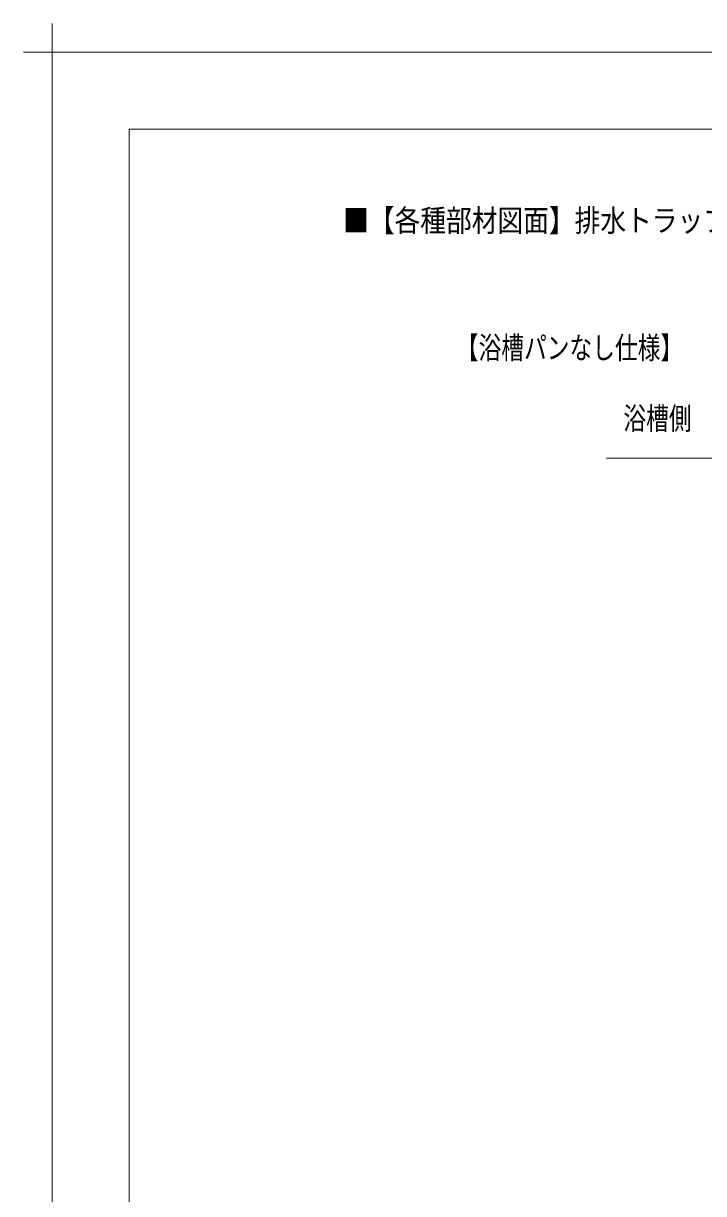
# Model space of a CAD drawing. Units: millimetres on the paper. Extents: x -305 to 305, y -152 to 152.
# Drawn here: x -304.8 to -216.3, y 0 to 152.3 of the extents above; entities that cross this region are included whole.
import ezdxf
from ezdxf.enums import TextEntityAlignment as Align

# ---------------------------------------------------------------- set-up
doc = ezdxf.new("R2010")
doc.units = ezdxf.units.MM
doc.linetypes.add('LONG_CHAIN', pattern=[21, 18, -1, 1, -1])
for name, color, linetype, lineweight in [('0-0_PV', 7, 'Continuous', 9), ('0-1_TV', 7, 'Continuous', 9), ('0-3_1図面枠', 7, 'Continuous', 9), ('0-4_図面枠', 3, 'Continuous', 9), ('0-5_DEFPOINTS', 7, 'Continuous', 9)]:
    doc.layers.add(name, color=color, linetype=linetype, lineweight=lineweight)
doc.styles.add('ＭＳ ゴシック', font='')
doc.styles.get('ＭＳ ゴシック').set_extended_font_data('MS Gothic')

# ---------------------------------------------------------------- blocks, each defined once
blk = doc.blocks.new('グループ-6')
at = {"layer": '0-3_1図面枠'}
for p, q in [((-4200, 2895), (-4200, 3045)), ((-4275, 2970), (-4125, 2970))]:
    blk.add_line(p, q, dxfattribs=at)

msp = doc.modelspace()

# ---------------------------------------------------------------- linework, layer by layer
at = {"layer": '0-1_TV', "linetype": 'LONG_CHAIN'}
msp.add_line((-228.921, 95.683), (-112.5, 95.683), dxfattribs=at)
at = {"layer": '0-4_図面枠'}
msp.add_lwpolyline([(-291.017, -138.498), (108.983, -138.498), (108.983, 138.502), (-291.017, 138.502)], close=True, dxfattribs=at)
at = {"layer": '0-5_DEFPOINTS'}
for p in [(118.983, 148.502), (-301.017, -148.498)]:
    msp.add_line(p, (-301.017, 148.502), dxfattribs=at)

# ---------------------------------------------------------------- block references
at = {"layer": '0-3_1図面枠', "xscale": 0.05, "yscale": 0.05}
msp.add_blockref('グループ-6', (-91.017, 0.002), dxfattribs=at)

# ---------------------------------------------------------------- texts
at = {"layer": '0-0_PV', "style": 'ＭＳ ゴシック'}
for s, height, width, p in [('■【各種部材図面】排水トラップ〔S=1/3〕', 2.886, 0.85, (-263.186, 124.302)), ('【浴槽パンなし仕様】', 2.889, 0.75, (-248.518, 107.737))]:
    msp.add_text(s, height=height, dxfattribs=dict(at, width=width)).set_placement(p, align=Align.BOTTOM_LEFT)
at = {"layer": '0-1_TV', "style": 'ＭＳ ゴシック', "width": 0.75}
msp.add_text('浴槽側', height=2.889, dxfattribs=at).set_placement((-226.727, 98.545), align=Align.BOTTOM_LEFT)

doc.saveas('drawing.dxf')
